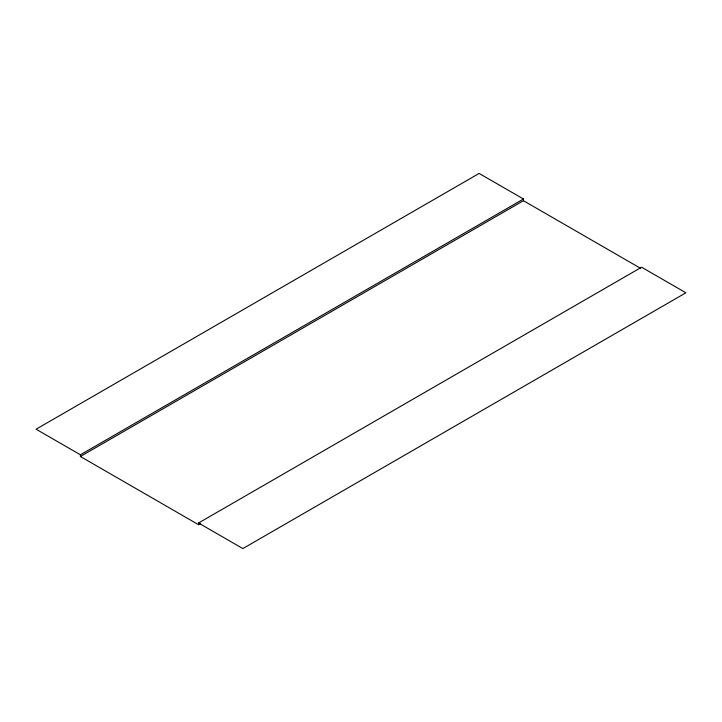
<?xml version="1.0" encoding="UTF-8"?>
<svg xmlns="http://www.w3.org/2000/svg" width="722" height="722" viewBox="0 0 722 722"><rect width="100%" height="100%" fill="white"/><g stroke="black" fill="none" stroke-linecap="round" stroke-linejoin="round"><path stroke-width="1.08" d="M80.404 454.788L523.45 199.001L523.45 200.707L80.404 456.494L80.404 454.788L36.1 429.211L479.146 173.424L523.45 199.001M198.55 522.999L641.596 267.212L685.9 292.789L242.854 548.576L198.55 522.999L198.55 524.704L200.499 523.576M523.45 200.707L640.622 268.349M80.404 456.494L198.55 524.704"/></g></svg>
